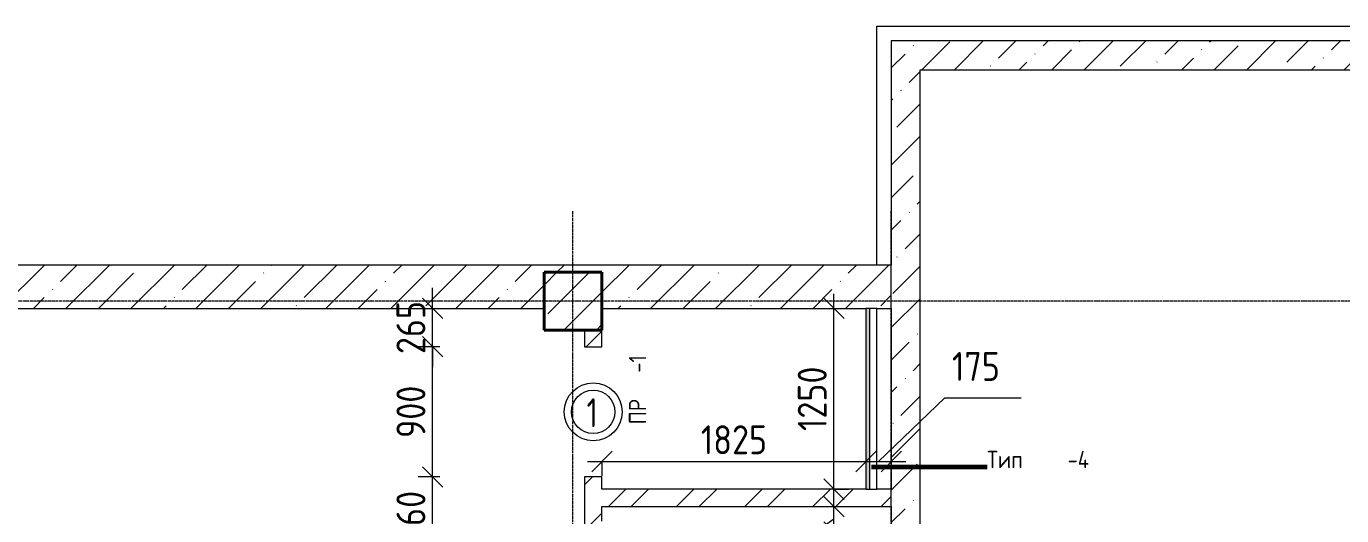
# Model space of a CAD drawing. Header units: millimetres. Extents: x -60946 to 138510, y -262288 to 24501.
# Drawn here: x 36022 to 45113, y 7922 to 11305 of the extents above; entities that cross this region are included whole.
import ezdxf

# ---------------------------------------------------------------- set-up
doc = ezdxf.new("R2010")
doc.units = ezdxf.units.MM
doc.linetypes.add('ADSK_Линия сетки', pattern=[25, 20, -2.5, 0, -2.5])
for name, color, linetype, lineweight in [('0) 1 вып перегородка', 7, 'Continuous', 60), ('Марки', 7, 'Continuous', 20), ('Марки дверей', 7, 'Continuous', 20), ('Несущие колонны', 7, 'Continuous', 18), ('Оси', 7, 'Continuous', 9), ('Перекрытие', 7, 'Continuous', 18), ('Размеры', 7, 'Continuous', 9), ('Стены внутренние', 7, 'Continuous', 18), ('Стены наружные', 7, 'Continuous', 18), ('Стены штриховка', 7, 'Continuous', 9)]:
    doc.layers.add(name, color=color, linetype=linetype, lineweight=lineweight)
doc.layers.add('2)Тип-4', color=7, linetype='Continuous', lineweight=30, true_color=0x0080c0)
doc.styles.add('GOST Common_3', font='', dxfattribs={"width": 0.9, "height": 200})
doc.styles.add('GOST Common_9', font='', dxfattribs={"width": 0.9, "height": 120})
doc.styles.add('GOST Common_B', font='', dxfattribs={"width": 0.8, "height": 200})
doc.styles.get('GOST Common_3').set_extended_font_data('GOST Common')
doc.styles.get('GOST Common_9').set_extended_font_data('GOST Common')
doc.styles.get('GOST Common_B').set_extended_font_data('GOST Common', bold=True)
doc.dimstyles.new('ADSK_Основной_2_0_1', dxfattribs={"dimscale": 304.8, "dimtxt": 201.142999, "dimasz": 0.463911, "dimexe": 0.328084, "dimexo": 0.328084, "dimgap": 0.164042, "dimtad": 1, "dimdec": 3, "dimrnd": 0.001, "dimdsep": 46, "dimtxsty": 'GOST Common_3', "dimblk1": 'OBLIQUE', "dimblk2": 'OBLIQUE', "dimsah": 1, "dimcen": 0.09, "dimdle": 0.328084, "dimazin": 2, "dimtfac": 1, "dimtdec": 4, "dimtix": 1, "dimtmove": 1, "dimatfit": 3, "dimfxl": 1, "dimtvp": 1, "dimtolj": 1, "dimtzin": 0, "dimlwd": 20, "dimlwe": 20, "dimarcsym": 2})
doc.dimstyles.new('ADSK_Основной_2_0_2', dxfattribs={"dimscale": 304.8, "dimtxt": 201.142999, "dimasz": 0.463911, "dimexe": 0.328084, "dimexo": 0.328084, "dimgap": 0.164042, "dimtad": 1, "dimdec": 3, "dimrnd": 0.001, "dimdsep": 46, "dimtxsty": 'GOST Common_3', "dimblk1": 'OBLIQUE', "dimblk2": 'OBLIQUE', "dimsah": 1, "dimcen": 0.09, "dimdle": 0.328084, "dimazin": 2, "dimtfac": 1, "dimtdec": 4, "dimtix": 1, "dimtmove": 0, "dimatfit": 3, "dimfxl": 1, "dimtvp": 1, "dimtolj": 1, "dimtzin": 0, "dimlwd": 20, "dimlwe": 20, "dimarcsym": 2})
pattern_1 = [(45, (0, 0), (-224.5064, 224.5064), []), (45, (224.5, 0), (-224.5064, 224.5064), [396.875, -79.375, 3.353, -76.022])]
pattern_2 = [(45, (0, 0), (84.19025, 308.69666), [396.875, -79.375, 3.353, -76.022])]
pattern_3 = [(45, (0, 0), (-235.7317, 235.7317), []), (45, (157.15, 0), (-235.7317, 235.7317), [])]

# ---------------------------------------------------------------- blocks, each defined once
blk = doc.blocks.new('ADSK_КолоннаЖБ_Прямоугольная - 400x400 мм-1809659-Кладочный план подвала')
at = {"layer": 'Несущие колонны', "lineweight": 40}
for p, q in [((-200, 200), (200, 200)), ((-200, -200), (-200, 200)), ((200, 200), (200, -200)), ((200, -200), (-200, -200))]:
    blk.add_line(p, q, dxfattribs=at)
blk = doc.blocks.new('М_двери1 - Марка экземпляра 2-3719212-Кладочный план подвала')
at = {"layer": 'Марки дверей'}
for radius in [2, 1.5]:
    blk.add_circle((0, 0), radius, dxfattribs=at)
blk = doc.blocks.new('_Oblique')
at = {"color": 0, "linetype": 'ByBlock', "lineweight": -2}
blk.add_line((-0.5, -0.5), (0.5, 0.5), dxfattribs=at)
blk = doc.blocks.new('DIMBLOCK452-Кладочный план подвала')
at = {"layer": 'Defpoints', "color": 0, "transparency": 16777216}
for p in [(45382.7, 11005), (45282.7, 2805), (45382.7, 2805)]:
    blk.add_point(p, dxfattribs=at)
at = {"layer": 'Размеры', "color": 0, "lineweight": 20, "transparency": 16777216}
for p, q in [((45282.7, 11105), (45282.7, 2705)), ((45282.7, 11005), (45182.7, 11005)), ((45282.7, 2805), (45182.7, 2805))]:
    blk.add_line(p, q, dxfattribs=at)
at = {"layer": 'Размеры', "color": 0, "lineweight": 20, "transparency": 16777216, "xscale": 141.4, "yscale": 141.4, "zscale": 141.4}
for p, rotation in [((45282.7, 11005), 90), ((45282.7, 2805), 270)]:
    blk.add_blockref('_Oblique', p, dxfattribs=dict(at, rotation=rotation))
at = {"layer": 'Размеры', "color": 0, "lineweight": 9, "transparency": 16777216, "insert": (45132.7, 6905), "char_height": 200, "width": 605.475, "attachment_point": 5, "rotation": 90, "style": 'GOST Common_3'}
blk.add_mtext('\\A1;8200', dxfattribs=at)
blk = doc.blocks.new('DIMBLOCK467-Кладочный план подвала')
at = {"layer": 'Defpoints', "color": 0, "transparency": 16777216}
for p in [(38830, 8190), (38980, 8190), (38980, 7630)]:
    blk.add_point(p, dxfattribs=at)
at = {"layer": 'Размеры', "color": 0, "lineweight": 20, "transparency": 16777216}
for p, q in [((38830, 8190), (38830, 8331.4)), ((38880, 8190), (38730, 8190)), ((38830, 7630), (38830, 8190)), ((38880, 7630), (38730, 7630)), ((38830, 7630), (38830, 7488.6))]:
    blk.add_line(p, q, dxfattribs=at)
at = {"layer": 'Размеры', "color": 0, "lineweight": 20, "transparency": 16777216, "xscale": 141.4, "yscale": 141.4, "zscale": 141.4}
for p, rotation in [((38830, 8190), 270), ((38830, 7630), 90)]:
    blk.add_blockref('_Oblique', p, dxfattribs=dict(at, rotation=rotation))
at = {"layer": 'Размеры', "color": 0, "lineweight": 9, "transparency": 16777216, "insert": (38680, 7910), "char_height": 200, "width": 454.106, "attachment_point": 5, "rotation": 90, "style": 'GOST Common_3'}
blk.add_mtext('\\A1;560', dxfattribs=at)
blk = doc.blocks.new('DIMBLOCK468-Кладочный план подвала')
at = {"layer": 'Defpoints', "color": 0, "transparency": 16777216}
for p in [(38830, 9090), (38980, 9090), (38980, 8190)]:
    blk.add_point(p, dxfattribs=at)
at = {"layer": 'Размеры', "color": 0, "lineweight": 20, "transparency": 16777216}
for p, q in [((38830, 8090), (38830, 9190)), ((38880, 9090), (38730, 9090)), ((38880, 8190), (38730, 8190))]:
    blk.add_line(p, q, dxfattribs=at)
at = {"layer": 'Размеры', "color": 0, "lineweight": 20, "transparency": 16777216, "xscale": 141.4, "yscale": 141.4, "zscale": 141.4}
for p, rotation in [((38830, 9090), 90), ((38830, 8190), 270)]:
    blk.add_blockref('_Oblique', p, dxfattribs=dict(at, rotation=rotation))
at = {"layer": 'Размеры', "color": 0, "lineweight": 9, "transparency": 16777216, "insert": (38680, 8640), "char_height": 200, "width": 454.106, "attachment_point": 5, "rotation": 90, "style": 'GOST Common_3'}
blk.add_mtext('\\A1;900', dxfattribs=at)
blk = doc.blocks.new('DIMBLOCK469-Кладочный план подвала')
at = {"layer": 'Defpoints', "color": 0, "transparency": 16777216}
for p in [(38730, 9355), (38830, 9355), (38980, 9090)]:
    blk.add_point(p, dxfattribs=at)
at = {"layer": 'Размеры', "color": 0, "lineweight": 20, "transparency": 16777216}
for p, q in [((38830, 9355), (38830, 9496.4)), ((38830, 9355), (38930, 9355)), ((38830, 9090), (38830, 9355)), ((38880, 9090), (38730, 9090)), ((38830, 9090), (38830, 8948.6))]:
    blk.add_line(p, q, dxfattribs=at)
at = {"layer": 'Размеры', "color": 0, "lineweight": 20, "transparency": 16777216, "xscale": 141.4, "yscale": 141.4, "zscale": 141.4}
for p, rotation in [((38830, 9355), 270), ((38830, 9090), 90)]:
    blk.add_blockref('_Oblique', p, dxfattribs=dict(at, rotation=rotation))
at = {"layer": 'Размеры', "color": 0, "lineweight": 9, "transparency": 16777216, "insert": (38680, 9222.5), "char_height": 200, "width": 454.106, "attachment_point": 5, "rotation": 90, "style": 'GOST Common_3'}
blk.add_mtext('\\A1;265', dxfattribs=at)
blk = doc.blocks.new('DIMBLOCK473-Кладочный план подвала')
at = {"layer": 'Defpoints', "color": 0, "transparency": 16777216}
for p in [(40000, 8396.9), (41825, 8396.9), (41825, 8296.9)]:
    blk.add_point(p, dxfattribs=at)
at = {"layer": 'Размеры', "color": 0, "lineweight": 20, "transparency": 16777216}
for p, q in [((39900, 8296.9), (41925, 8296.9)), ((40000, 8296.9), (40000, 8196.9)), ((41825, 8296.9), (41825, 8196.9))]:
    blk.add_line(p, q, dxfattribs=at)
at = {"layer": 'Размеры', "color": 0, "lineweight": 20, "transparency": 16777216, "xscale": 141.4, "yscale": 141.4, "zscale": 141.4, "rotation": 180}
blk.add_blockref('_Oblique', (40000, 8296.9), dxfattribs=at)
at = {"layer": 'Размеры', "color": 0, "lineweight": 20, "transparency": 16777216, "xscale": 141.4, "yscale": 141.4, "zscale": 141.4}
blk.add_blockref('_Oblique', (41825, 8296.9), dxfattribs=at)
at = {"layer": 'Размеры', "color": 0, "lineweight": 9, "transparency": 16777216, "insert": (40912.5, 8446.9), "char_height": 200, "width": 560.473, "attachment_point": 5, "style": 'GOST Common_3'}
blk.add_mtext('\\A1;1825', dxfattribs=at)
blk = doc.blocks.new('DIMBLOCK474-Кладочный план подвала')
at = {"layer": 'Defpoints', "color": 0, "transparency": 16777216}
for p in [(41825, 8396.9), (42000, 8396.9), (42000, 8296.9)]:
    blk.add_point(p, dxfattribs=at)
at = {"layer": 'Размеры', "color": 0, "lineweight": 20, "transparency": 16777216}
for p, q in [((41912.5, 8296.9), (42369.4, 8737)), ((42369.4, 8737), (42898, 8737)), ((41725, 8296.9), (42100, 8296.9)), ((41825, 8296.9), (41825, 8196.9)), ((42000, 8296.9), (42000, 8196.9))]:
    blk.add_line(p, q, dxfattribs=at)
at = {"layer": 'Размеры', "color": 0, "lineweight": 20, "transparency": 16777216, "xscale": 141.4, "yscale": 141.4, "zscale": 141.4, "rotation": 180}
blk.add_blockref('_Oblique', (41825, 8296.9), dxfattribs=at)
at = {"layer": 'Размеры', "color": 0, "lineweight": 20, "transparency": 16777216, "xscale": 141.4, "yscale": 141.4, "zscale": 141.4}
blk.add_blockref('_Oblique', (42000, 8296.9), dxfattribs=at)
at = {"layer": 'Размеры', "color": 0, "lineweight": 9, "transparency": 16777216, "insert": (42419.4, 9053.6), "char_height": 200, "width": 409.104, "attachment_point": 1, "line_spacing_factor": 1.022761, "style": 'GOST Common_3'}
blk.add_mtext('\\A1;175', dxfattribs=at)
blk = doc.blocks.new('DIMBLOCK475-Кладочный план подвала')
at = {"layer": 'Defpoints', "color": 0, "transparency": 16777216}
for p in [(41503.7, 9355), (41603.6, 9355), (41503.7, 8105)]:
    blk.add_point(p, dxfattribs=at)
at = {"layer": 'Размеры', "color": 0, "lineweight": 20, "transparency": 16777216}
for p, q in [((41603.6, 8005), (41603.6, 9455)), ((41603.7, 9355), (41703.6, 9355)), ((41603.7, 8105), (41703.6, 8105))]:
    blk.add_line(p, q, dxfattribs=at)
at = {"layer": 'Размеры', "color": 0, "lineweight": 20, "transparency": 16777216, "xscale": 141.4, "yscale": 141.4, "zscale": 141.4}
for p, rotation in [((41603.6, 9355), 90), ((41603.6, 8105), 270)]:
    blk.add_blockref('_Oblique', p, dxfattribs=dict(at, rotation=rotation))
at = {"layer": 'Размеры', "color": 0, "lineweight": 9, "transparency": 16777216, "insert": (41453.6, 8730), "char_height": 200, "width": 560.473, "attachment_point": 5, "rotation": 90, "style": 'GOST Common_3'}
blk.add_mtext('\\A1;1250', dxfattribs=at)
blk = doc.blocks.new('DIMBLOCK479-Кладочный план подвала')
at = {"layer": 'Defpoints', "color": 0, "transparency": 16777216}
for p in [(41503.7, 7985), (41603.6, 7985), (41503.7, 7810)]:
    blk.add_point(p, dxfattribs=at)
at = {"layer": 'Размеры', "color": 0, "lineweight": 20, "transparency": 16777216}
for p, q in [((41603.6, 7710), (41603.6, 8085)), ((41603.7, 7985), (41703.6, 7985)), ((41603.6, 7897.5), (41137.3, 7569.5)), ((41603.7, 7810), (41703.6, 7810)), ((41137.3, 7569.5), (40608.7, 7569.5))]:
    blk.add_line(p, q, dxfattribs=at)
at = {"layer": 'Размеры', "color": 0, "lineweight": 20, "transparency": 16777216, "xscale": 141.4, "yscale": 141.4, "zscale": 141.4}
for p, rotation in [((41603.6, 7985), 90), ((41603.6, 7810), 270)]:
    blk.add_blockref('_Oblique', p, dxfattribs=dict(at, rotation=rotation))
at = {"layer": 'Размеры', "color": 0, "lineweight": 9, "transparency": 16777216, "insert": (40954, 7343.7), "char_height": 200, "width": 409.104, "attachment_point": 1, "rotation": 90, "line_spacing_factor": 1.022761, "style": 'GOST Common_3'}
blk.add_mtext('\\A1;175', dxfattribs=at)

msp = doc.modelspace()

# ---------------------------------------------------------------- hatches: boundary and pattern name
at = {"layer": '2)Тип-4', "true_color": 0x0080c0, "transparency": 33554687}
msp.add_hatch(color=142, dxfattribs=at).paths.add_polyline_path([(41850, 8104.969), (41850, 9354.969), (41825, 9354.969), (41825, 8104.969)])
at = {"layer": 'Несущие колонны', "lineweight": 9}
h = msp.add_hatch(dxfattribs=at)
h.set_pattern_fill('FP_3', color=256, style=0, pattern_type=2)
h.set_pattern_definition(pattern_1)
h.paths.add_polyline_path([(39880, 9204.969), (40000, 9204.969), (40000, 9604.969), (39600, 9604.969), (39600, 9204.969)])
at = {"layer": 'Стены внутренние', "lineweight": 9}
h = msp.add_hatch(dxfattribs=at)
h.set_pattern_fill('FP_3', color=256, style=0, pattern_type=2)
h.set_pattern_definition(pattern_1)
h.paths.add_polyline_path([(41913.8613, 9354.969), (42000, 9354.969), (42000, 9654.969), (12600, 9654.969), (12600, 9354.969), (14600, 9354.969), (14600, 9604.969), (15000, 9604.969), (15000, 9354.969), (15600, 9354.969), (15600, 9604.969), (16000, 9604.969), (16000, 9354.969), (21600, 9354.969), (21600, 9604.969), (22000, 9604.969), (22000, 9354.969), (27600, 9354.969), (27600, 9604.969), (28000, 9604.969), (28000, 9354.969), (39600, 9354.969), (39600, 9604.969), (40000, 9604.969), (40000, 9354.969), (41900, 9354.969)])
at = {"layer": 'Стены внутренние', "lineweight": 9, "true_color": 0x0080c0}
h = msp.add_hatch(dxfattribs=at)
h.set_pattern_fill('FP_5', color=142, style=0, pattern_type=2)
h.set_pattern_definition([(90, (0, 0), (-100, 6e-15), [])])
h.paths.add_polyline_path([(41900, 8104.969), (41900, 9354.969), (41850, 9354.969), (41850, 8104.969)])
at = {"layer": 'Стены внутренние', "lineweight": 9}
h = msp.add_hatch(dxfattribs=at)
h.set_pattern_fill('FP_2', color=256, style=0, pattern_type=2)
h.set_pattern_definition(pattern_3)
h.paths.add_polyline_path([(40000, 3724.969), (40000, 6729.969), (39880, 6729.969), (39880, 3724.969)])
h.paths.add_polyline_path([(39880, 7629.969), (40000, 7629.969), (40000, 8189.969), (39880, 8189.969), (39880, 8173.8197)])
h.paths.add_polyline_path([(39880, 9089.969), (40000, 9089.969), (40000, 9204.969), (39880, 9204.969)])
h = msp.add_hatch(dxfattribs=at)
h.set_pattern_fill('FP_2', color=256, style=0, pattern_type=2)
h.set_pattern_definition(pattern_3)
h.paths.add_polyline_path([(41913.8613, 7984.969), (42000, 7984.969), (42000, 8104.969), (40000, 8104.969), (40000, 7984.969)])
at = {"layer": 'Стены наружные', "lineweight": 9}
h = msp.add_hatch(dxfattribs=at)
h.set_pattern_fill('FP_1', color=256, style=0, pattern_type=2)
h.set_pattern_definition(pattern_2)
h.paths.add_polyline_path([(42200, 2604.969), (42200, 11204.969), (42000, 11204.969), (42000, 2604.969)])
h = msp.add_hatch(dxfattribs=at)
h.set_pattern_fill('FP_1', color=256, style=0, pattern_type=2)
h.set_pattern_definition(pattern_2)
h.paths.add_polyline_path([(45600, 11004.969), (45600, 11204.969), (42200, 11204.969), (42200, 11004.969)])

# ---------------------------------------------------------------- linework, layer by layer
at = {"layer": '0) 1 вып перегородка'}
msp.add_line((41862.5, 8259.2187), (42663.1574, 8259.2187), dxfattribs=at)
at = {"layer": 'Несущие колонны', "lineweight": 9}
for p, q in [((39600, 9354.969), (39600, 9204.969)), ((40000, 9204.969), (40000, 9354.969)), ((39600, 9204.969), (39880, 9204.969)), ((39880, 9204.969), (40000, 9204.969))]:
    msp.add_line(p, q, dxfattribs=at)
at = {"layer": 'Оси', "linetype": 'ADSK_Линия сетки', "lineweight": 5}
for p, q in [((39800, -10973.8823), (39800, 10027.4451)), ((42000, -10973.8823), (42000, 10027.4451)), ((62221.372, 9404.969), (-25240.0967, 9404.969))]:
    msp.add_line(p, q, dxfattribs=at)
at = {"layer": 'Перекрытие'}
for p, q in [((41900, 9654.969), (41900, 11304.969)), ((41900, 11304.969), (45900, 11304.969)), ((34000, 9354.969), (39600, 9354.969)), ((40000, 9354.969), (41825, 9354.969)), ((41913.8613, 9354.969), (42000, 9354.969))]:
    msp.add_line(p, q, dxfattribs=at)
at = {"layer": 'Стены внутренние', "lineweight": 5}
for p, q in [((42000, 9654.969), (12600, 9654.969)), ((28470, 9354.969), (39600, 9354.969)), ((40000, 9354.969), (41825, 9354.969)), ((41825, 9354.969), (41825, 8104.969)), ((41900, 9354.969), (42000, 9354.969)), ((41900, 8104.969), (41900, 9354.969)), ((39880, 9204.969), (39880, 9089.969)), ((40000, 9204.969), (39880, 9204.969)), ((40000, 9089.969), (40000, 9204.969)), ((39880, 9089.969), (40000, 9089.969)), ((40000, 8189.969), (39880, 8189.969)), ((39880, 8189.969), (39880, 7629.969)), ((40000, 8104.969), (40000, 8189.969)), ((41825, 8104.969), (40000, 8104.969)), ((42000, 8104.969), (41900, 8104.969)), ((40000, 7984.969), (42000, 7984.969)), ((40000, 7884.969), (40000, 7984.969))]:
    msp.add_line(p, q, dxfattribs=at)
at = {"layer": 'Стены наружные', "lineweight": 9}
for p, q in [((42000, 11204.969), (42000, 9654.969)), ((45800, 11204.969), (42000, 11204.969)), ((42200, 2804.969), (42200, 11004.969)), ((42200, 11004.969), (45600, 11004.969)), ((42000, 9354.969), (42000, 8104.969)), ((42000, 7984.969), (42000, 6384.969))]:
    msp.add_line(p, q, dxfattribs=at)
at = {"layer": 'Стены штриховка', "lineweight": 9}
for p, q in [((42000, 9354.969), (42000, 9654.969)), ((41900, 9354.969), (41825, 9354.969)), ((41850, 9354.969), (41850, 8104.969)), ((41825, 8104.969), (41900, 8104.969)), ((42000, 7984.969), (42000, 8104.969))]:
    msp.add_line(p, q, dxfattribs=at)

# ---------------------------------------------------------------- block references
at = {"layer": 'Марки дверей', "xscale": 99.99999999999993, "yscale": 99.99999999999993, "zscale": 99.99999999999993}
msp.add_blockref('М_двери1 - Марка экземпляра 2-3719212-Кладочный план подвала', (39940, 8639.969), dxfattribs=at)
at = {"layer": 'Несущие колонны', "lineweight": 40, "rotation": 89.9999999999999}
msp.add_blockref('ADSK_КолоннаЖБ_Прямоугольная - 400x400 мм-1809659-Кладочный план подвала', (39800, 9404.969), dxfattribs=at)

# ---------------------------------------------------------------- texts
at = {"layer": '0) 1 вып перегородка', "color": 116, "lineweight": 9, "true_color": 0x008040, "char_height": 120, "attachment_point": 1, "style": 'GOST Common_9'}
for s, insert, width in [('Тип', (42663.1574, 8370.1458), 673.4175), ('-4', (43218.7824, 8370.1458), 456.961875)]:
    msp.add_mtext(s, dxfattribs=dict(at, insert=insert, width=width))
at = {"layer": 'Марки', "lineweight": 9, "char_height": 120, "attachment_point": 1, "rotation": 90, "style": 'GOST Common_9'}
for s, insert, width in [('-1', (40186.6272, 8910.771), 331.898625), ('ПР', (40186.6272, 8553.5835), 432.91125)]:
    msp.add_mtext(s, dxfattribs=dict(at, insert=insert, width=width))
at = {"layer": 'Марки дверей', "lineweight": 5, "insert": (39894.3426, 8733.6279), "char_height": 200, "width": 102.616, "attachment_point": 1, "style": 'GOST Common_B'}
msp.add_mtext('\\fGOST Common|b1|i0|c204|p34|;\\W.8;1', dxfattribs=at)

# ---------------------------------------------------------------- dimensions: what is measured, and where the dimension line sits
at = {"layer": 'Размеры', "lineweight": 9}
for base, p1, p2, override, picture, middle in [((45282.7452, 2804.969), (45382.7301, 11004.969), (45382.7301, 2804.969), {"dimpost": '<>', "dimfxl": 8200}, 'DIMBLOCK452-Кладочный план подвала', (45132.7452, 6904.969)), ((38829.9878, 9354.969), (38980, 9089.969), (38730.0029, 9354.969), {"dimpost": '<>', "dimfxl": 364.312434}, 'DIMBLOCK469-Кладочный план подвала', (38679.9878, 9222.469)), ((41603.6477, 9354.969), (41503.6628, 8104.969), (41503.6628, 9354.969), {"dimpost": '<>', "dimfxl": 1250}, 'DIMBLOCK475-Кладочный план подвала', (41453.6477, 8729.969)), ((38829.9878, 9089.969), (38980, 8189.969), (38980, 9089.969), {"dimpost": '<>', "dimfxl": 900}, 'DIMBLOCK468-Кладочный план подвала', (38679.9878, 8639.969)), ((38829.9878, 8189.969), (38980, 7629.969), (38980, 8189.969), {"dimpost": '<>', "dimfxl": 560}, 'DIMBLOCK467-Кладочный план подвала', (38679.9878, 7909.969))]:
    dim = msp.add_linear_dim(base=base, p1=p1, p2=p2, angle=90, dimstyle='ADSK_Основной_2_0_2', override=override, dxfattribs=at)
    dim.commit()
    dim.dimension.update_dxf_attribs({"geometry": picture, "text_midpoint": middle})
dim = msp.add_linear_dim(base=(42000, 8296.8796), p1=(41825, 8396.8645), p2=(42000, 8396.8645), dimstyle='ADSK_Основной_2_0_1', override={"dimpost": '<>', "dimfxl": 175}, dxfattribs=at)
dim.commit()
dim.dimension.update_dxf_attribs({"geometry": 'DIMBLOCK474-Кладочный план подвала', "text_midpoint": (42419.4159, 8736.9774), "dimtype": 160})
dim = msp.add_linear_dim(base=(41825, 8296.8796), p1=(40000, 8396.8645), p2=(41825, 8396.8645), dimstyle='ADSK_Основной_2_0_2', override={"dimpost": '<>', "dimfxl": 1825}, dxfattribs=at)
dim.commit()
dim.dimension.update_dxf_attribs({"geometry": 'DIMBLOCK473-Кладочный план подвала', "text_midpoint": (40912.5, 8446.8796)})
dim = msp.add_linear_dim(base=(41603.6477, 7984.969), p1=(41503.6628, 7809.969), p2=(41503.6628, 7984.969), angle=90, dimstyle='ADSK_Основной_2_0_1', override={"dimpost": '<>', "dimfxl": 175}, dxfattribs=at)
dim.commit()
dim.dimension.update_dxf_attribs({"geometry": 'DIMBLOCK479-Кладочный план подвала', "text_midpoint": (41087.2989, 7569.4678), "dimtype": 160, "text_rotation": 90})

doc.saveas('drawing.dxf')
